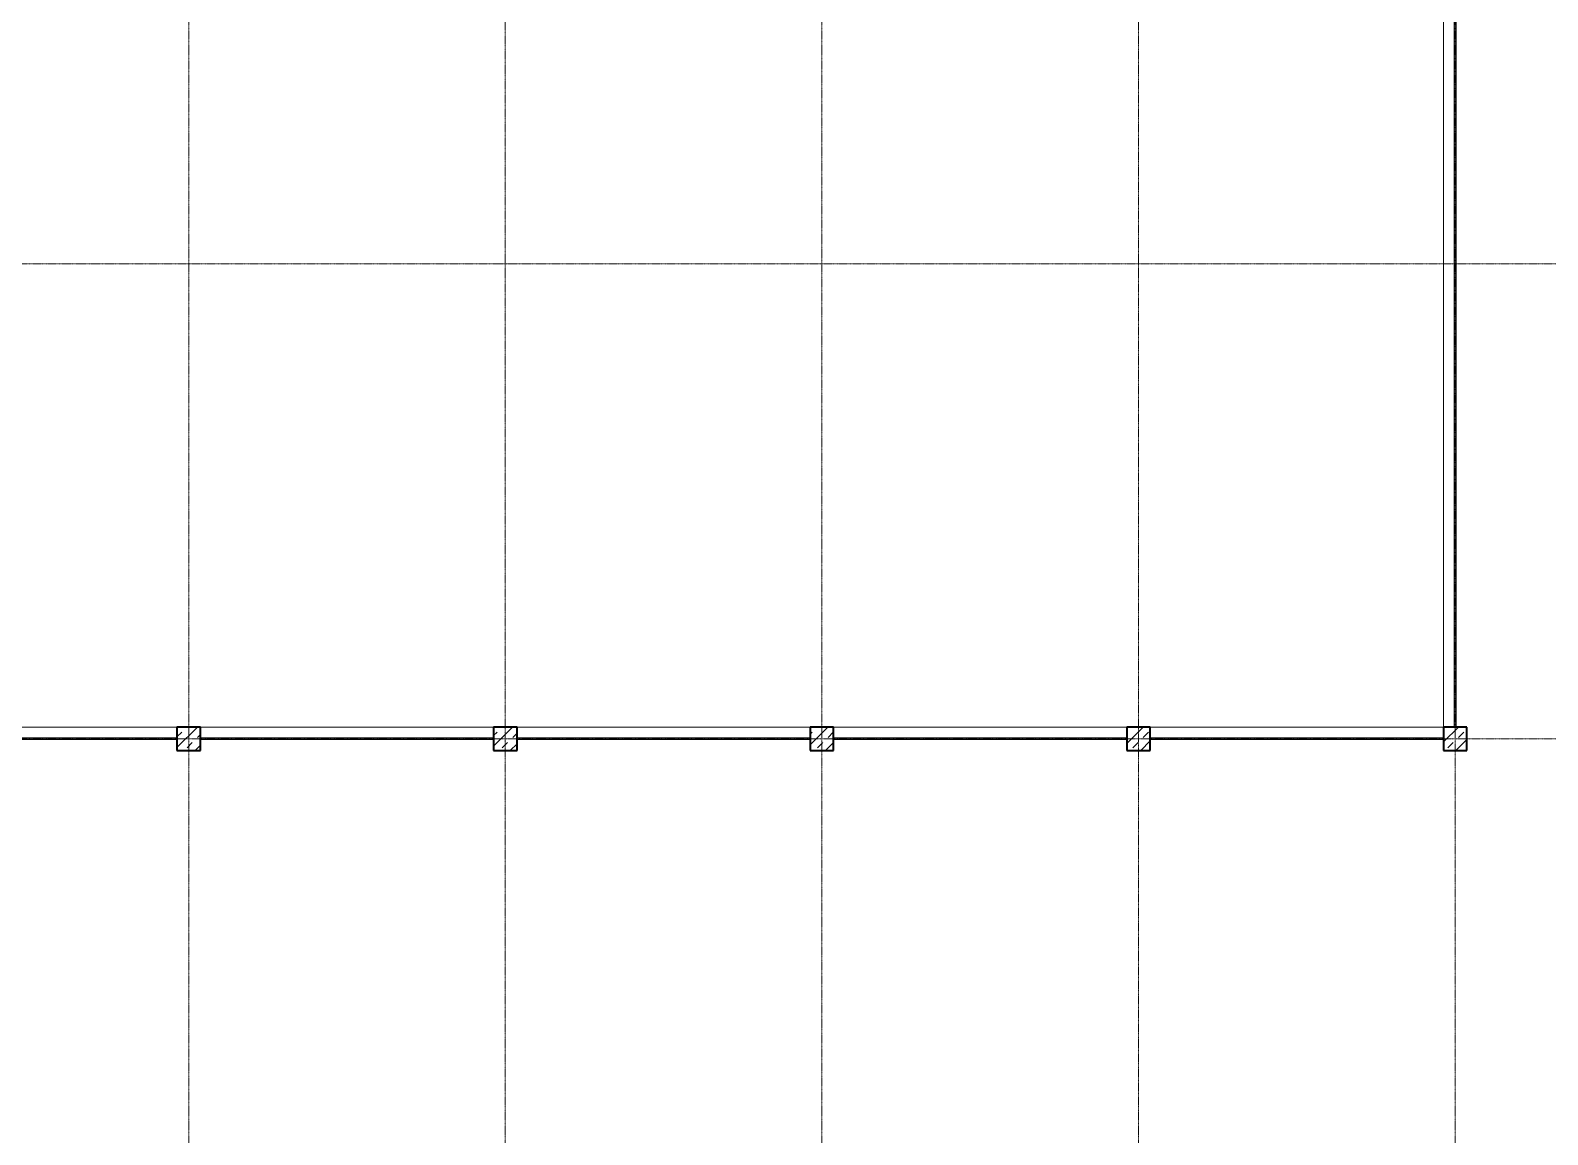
# Model space of a CAD drawing. Header units: millimetres. Extents: x -309577 to 26510, y -302335 to 26695.
# Drawn here: x -274339 to -248461, y -278953 to -260124 of the extents above; entities that cross this region are included whole.
import ezdxf

# ---------------------------------------------------------------- set-up
doc = ezdxf.new("R2010")
doc.units = ezdxf.units.MM
doc.linetypes.add('Rasterlinie', pattern=[22.225, 12.7, -3.175, 3.175, -3.175])
for name, color, linetype, lineweight in [('A-FLOR-OTLN', 6, 'Continuous', 9), ('A-GLAZ', 6, 'Continuous', 9), ('S-COLS', 6, 'Continuous', 9), ('S-GRID', 1, 'Continuous', 9)]:
    doc.layers.add(name, color=color, linetype=linetype, lineweight=lineweight)

# ---------------------------------------------------------------- blocks, each defined once
blk = doc.blocks.new('STB Stütze - rechteckig - STB 40 x 40-V94-Ebene 1')
at = {"layer": 'S-COLS'}
h = blk.add_hatch(dxfattribs=at)
h.set_pattern_fill('FP_107', color=256, style=0, pattern_type=2)
h.set_pattern_definition([(45, (271638.7, 272202.99), (-179.60512, 179.60512), []), (45, (271818.3, 272202.99), (-179.60512, 179.60512), [127, -127])])
h.paths.add_polyline_path([(200, -200), (200, 200), (-200, 200), (-200, -200)], flags=0)
at = {"layer": 'S-COLS', "lineweight": 35}
for p, q in [((200, 200), (-200, 200)), ((-200, 200), (-200, -200)), ((200, -200), (200, 200)), ((-200, -200), (200, -200))]:
    blk.add_line(p, q, dxfattribs=at)
blk = doc.blocks.new('STB Stütze - rechteckig - STB 40 x 40-V95-Ebene 1')
at = {"layer": 'S-COLS'}
h = blk.add_hatch(dxfattribs=at)
h.set_pattern_fill('FP_108', color=256, style=0, pattern_type=2)
h.set_pattern_definition([(45, (266238.7, 272202.99), (-179.60512, 179.60512), []), (45, (266418.3, 272202.99), (-179.60512, 179.60512), [127, -127])])
h.paths.add_polyline_path([(200, -200), (200, 200), (-200, 200), (-200, -200)], flags=0)
at = {"layer": 'S-COLS', "lineweight": 35}
for p, q in [((200, 200), (-200, 200)), ((-200, 200), (-200, -200)), ((200, -200), (200, 200)), ((-200, -200), (200, -200))]:
    blk.add_line(p, q, dxfattribs=at)
blk = doc.blocks.new('STB Stütze - rechteckig - STB 40 x 40-V96-Ebene 1')
at = {"layer": 'S-COLS'}
h = blk.add_hatch(dxfattribs=at)
h.set_pattern_fill('FP_109', color=256, style=0, pattern_type=2)
h.set_pattern_definition([(45, (260838.7, 272202.99), (-179.60512, 179.60512), []), (45, (261018.3, 272202.99), (-179.60512, 179.60512), [127, -127])])
h.paths.add_polyline_path([(200, -200), (200, 200), (-200, 200), (-200, -200)], flags=0)
at = {"layer": 'S-COLS', "lineweight": 35}
for p, q in [((200, 200), (-200, 200)), ((-200, 200), (-200, -200)), ((200, -200), (200, 200)), ((-200, -200), (200, -200))]:
    blk.add_line(p, q, dxfattribs=at)
blk = doc.blocks.new('STB Stütze - rechteckig - STB 40 x 40-V97-Ebene 1')
at = {"layer": 'S-COLS'}
h = blk.add_hatch(dxfattribs=at)
h.set_pattern_fill('FP_110', color=256, style=0, pattern_type=2)
h.set_pattern_definition([(45, (255438.7, 272202.99), (-179.60512, 179.60512), []), (45, (255618.3, 272202.99), (-179.60512, 179.60512), [127, -127])])
h.paths.add_polyline_path([(200, -200), (200, 200), (-200, 200), (-200, -200)], flags=0)
at = {"layer": 'S-COLS', "lineweight": 35}
for p, q in [((200, 200), (-200, 200)), ((-200, 200), (-200, -200)), ((200, -200), (200, 200)), ((-200, -200), (200, -200))]:
    blk.add_line(p, q, dxfattribs=at)
blk = doc.blocks.new('STB Stütze - rechteckig - STB 40 x 40-V98-Ebene 1')
at = {"layer": 'S-COLS'}
h = blk.add_hatch(dxfattribs=at)
h.set_pattern_fill('FP_111', color=256, style=0, pattern_type=2)
h.set_pattern_definition([(45, (250038.7, 272202.99), (-179.60512, 179.60512), []), (45, (250218.3, 272202.99), (-179.60512, 179.60512), [127, -127])])
h.paths.add_polyline_path([(200, -200), (200, 200), (-200, 200), (-200, -200)], flags=0)
at = {"layer": 'S-COLS', "lineweight": 35}
for p, q in [((200, 200), (-200, 200)), ((-200, 200), (-200, -200)), ((200, -200), (200, 200)), ((-200, -200), (200, -200))]:
    blk.add_line(p, q, dxfattribs=at)
blk = doc.blocks.new('Systemelement - Verglasung-383427-Ebene 1')
at = {"layer": 'A-GLAZ'}
for p, q in [((2500, 15), (-2500, 15)), ((-2500, -15), (2500, -15))]:
    blk.add_line(p, q, dxfattribs=at)
blk = doc.blocks.new('Systemelement - Verglasung-383428-Ebene 1')
at = {"layer": 'A-GLAZ'}
for p, q in [((11950, 15), (-11950, 15)), ((-11950, -15), (11950, -15))]:
    blk.add_line(p, q, dxfattribs=at)

msp = doc.modelspace()

# ---------------------------------------------------------------- linework, layer by layer
at = {"layer": 'A-FLOR-OTLN'}
for p, q in [((-250239, -248103), (-250239, -272003)), ((-271839, -272003), (-276839, -272003)), ((-266439, -272003), (-271439, -272003)), ((-261039, -272003), (-266039, -272003)), ((-255639, -272003), (-260639, -272003)), ((-250239, -272003), (-255239, -272003))]:
    msp.add_line(p, q, dxfattribs=at)
at = {"layer": 'S-GRID', "linetype": 'Rasterlinie'}
for p, q in [((-271639, -235883), (-271639, -296483)), ((-266239, -296483), (-266239, -235883)), ((-260839, -235883), (-260839, -296483)), ((-255439, -296483), (-255439, -235883)), ((-250039, -235883), (-250039, -296483)), ((-175468, -264103), (-297439, -264103)), ((-175468, -272203), (-297439, -272203))]:
    msp.add_line(p, q, dxfattribs=at)

# ---------------------------------------------------------------- block references
at = {"layer": 'A-GLAZ', "rotation": 89.99999999999993}
msp.add_blockref('Systemelement - Verglasung-383428-Ebene 1', (-250039, -260053), dxfattribs=at)
at = {"layer": 'A-GLAZ'}
for p in [(-274339, -272203), (-268939, -272203), (-263539, -272203), (-258139, -272203), (-252739, -272203)]:
    msp.add_blockref('Systemelement - Verglasung-383427-Ebene 1', p, dxfattribs=at)
at = {"layer": 'S-COLS'}
for name, p in [('STB Stütze - rechteckig - STB 40 x 40-V94-Ebene 1', (-271639, -272203)), ('STB Stütze - rechteckig - STB 40 x 40-V95-Ebene 1', (-266239, -272203)), ('STB Stütze - rechteckig - STB 40 x 40-V96-Ebene 1', (-260839, -272203)), ('STB Stütze - rechteckig - STB 40 x 40-V97-Ebene 1', (-255439, -272203)), ('STB Stütze - rechteckig - STB 40 x 40-V98-Ebene 1', (-250039, -272203))]:
    msp.add_blockref(name, p, dxfattribs=at)

doc.saveas('drawing.dxf')
